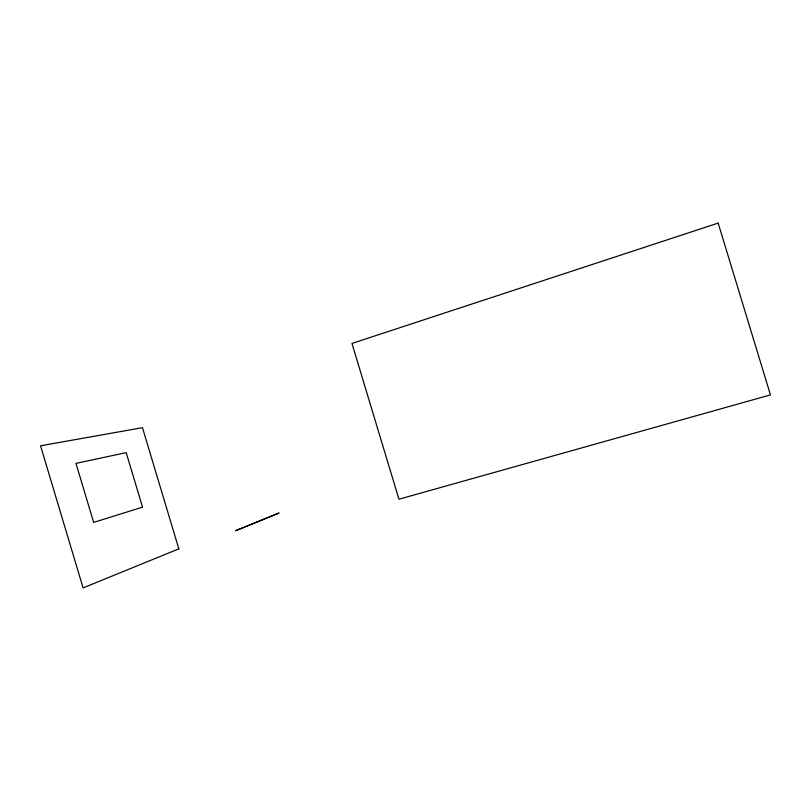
<?xml version="1.0" encoding="UTF-8"?>
<svg xmlns="http://www.w3.org/2000/svg" width="811" height="811" viewBox="0 0 811 811"><rect width="100%" height="100%" fill="white"/><g stroke="black" fill="none" stroke-linecap="round" stroke-linejoin="round"><path stroke-width="1.22" d="M278.862 513.099L235.717 530.688L278.862 513.099M178.826 548.854L83.087 587.904L40.55 445.786L142.472 427.671L178.826 548.854M718.171 223.096L351.964 343.448L398.941 499.221L770.45 394.906L718.171 223.096M142.533 507.149L93.66 522.406L75.981 463.385L126.192 452.639L142.533 507.149"/></g></svg>
